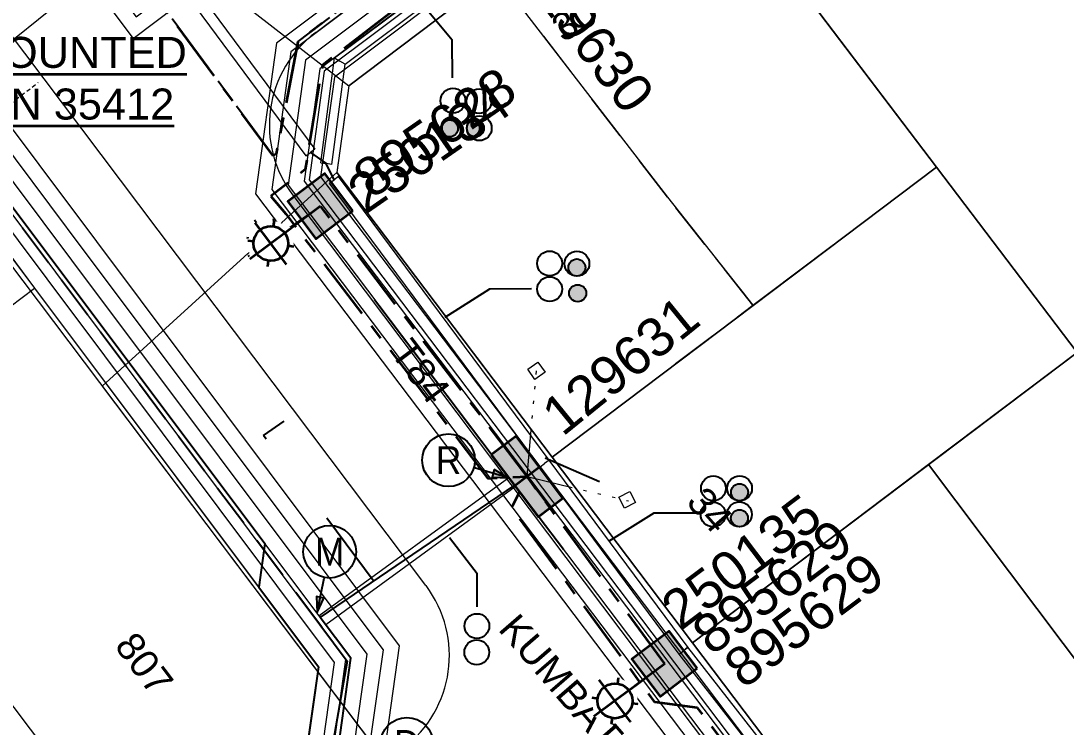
# Model space of a CAD drawing. Header units: metres. Extents: x 308278 to 310511, y 6271134 to 6272874.
# Drawn here: x 308951.2 to 309018.6, y 6272137.8 to 6272183.4 of the extents above; entities that cross this region are included whole.
import ezdxf
from ezdxf.enums import TextEntityAlignment as Align

# ---------------------------------------------------------------- set-up
doc = ezdxf.new("R2010")
doc.units = ezdxf.units.M
doc.set_wipeout_variables(frame=1)
for name, pattern in [('Cable Exist UG', [7, 4, -1, 1, -1]), ('Dash', [5, 3, -2]), ('DASHED', [19.05, 12.7, -6.35]), ('DOT', [6.35, 0, -6.35]), ('IE Trench LV', [6, 4, -2]), ('PHANTOMX2', [6.6, 3, -0.75, 0.2, -0.75, 0.2, -0.75, 0.2, -0.75])]:
    doc.linetypes.add(name, pattern=pattern)
doc.layers.get('0').update_dxf_attribs({"color": 6})
for name, color, linetype, lineweight in [('_User Miscellaneous1', 30, 'Continuous', 13), ('_User_HV_Exist', 1, 'Continuous', 35), ('_User_LV_Exist', 5, 'Continuous', 35), ('_User_SL_Exist', 4, 'Continuous', 35), ('Cadastre Developer_SP_EXT', 98, 'Continuous', 15), ('Cadastre Developer_SP_NEW', 92, 'Continuous', 15), ('Cadastre Land Parcels_SP_EXT', 118, 'Continuous', 15), ('Cadastre Roads_SP_EXT', 218, 'Continuous', 15), ('Mains_LV_EXT', 163, 'Continuous', 25), ('Mains_LV_SL_EXT', 135, 'Continuous', 25), ('Services_SP_EXT', 42, 'PHANTOMX2', 20)]:
    doc.layers.add(name, color=color, linetype=linetype, lineweight=lineweight)
doc.layers.add('_User Miscellaneous10', color=252, linetype='Continuous', lineweight=13, plot=False, transparency=0.85)
doc.layers.add('_User Miscellaneous2', color=31, linetype='Continuous', lineweight=13, transparency=0.9)
doc.layers.add('Cadastre Roads_SP_NEW', color=214, linetype='Continuous', lineweight=15, transparency=0.8)
for name, color, linetype in [('Duct_SP_EXT', 30, 'Continuous'), ('Equip_SP_SL_EXT', 7, 'Continuous'), ('Mains_LV_New_T84', 2, 'Cable x'), ('Notes_SP_NEW', 51, 'Continuous'), ('SupportsUG_SP_LV_EXT', 7, 'Continuous'), ('SupportsUG_SP_LV_SL_EXT', 7, 'Continuous'), ('Trench_SP_EXT', 7, 'Continuous'), ('Trench_SP_NEW', 2, 'Continuous')]:
    doc.layers.add(name, color=color, linetype=linetype)
doc.layers.add('UNKNOWN_FEATURES', color=1, linetype='DASHED', plot=False)
doc.styles.add('COLUMN_LABEL', font='arial.ttf', dxfattribs={"height": 2})
doc.styles.add('iecARIAL', font='arial.ttf', dxfattribs={"height": 2})
doc.styles.add('POLE_LABEL', font='arial.ttf', dxfattribs={"height": 2})
doc.styles.add('SL_LABEL', font='arial.ttf', dxfattribs={"height": 2})
doc.styles.get("Standard").update_dxf_attribs({"font": 'arial.ttf'})
doc.linetypes.add('Cable x', pattern='A,4.5,-0.01,["X",Standard,S=1.25,R=0,X=0,Y=-0.65],-1.2', length=5.71)
doc.linetypes.add('IE Trench HV', pattern='A,4,-0.4,["/",Standard,S=2,R=0,X=0.25,Y=-1],-1.6', length=6)

# ---------------------------------------------------------------- blocks, each defined once
blk = doc.blocks.new('*U349')
blk.add_hatch(color=256).paths.add_polyline_path([(1.563, -1.435), (1.435, 1.563), (-1.563, 1.435), (-1.435, -1.563)])
blk.add_lwpolyline([(1.435, 1.563), (-1.563, 1.435), (-1.435, -1.563), (1.563, -1.435)], close=True)
at = {"flags": 9}
for tag, p in [('NOTES', (-1.813, 2)), ('STREETNAME', (-1.813, 1.6)), ('LOCATION', (-1.813, 1.4)), ('SUBURB', (-1.813, 1.8)), ('OWNED_BY', (-1.813, 0.6)), ('LEGEND', (-1.813, 1.2)), ('USAGE', (-1.813, 1)), ('STATE', (-1.813, 0.8)), ('COLUMN_TYPE', (-1.813, 0.4))]:
    blk.add_attdef(tag, text='', height=0.2, rotation=180, dxfattribs=at).set_placement(p, align=Align.MIDDLE_LEFT)
at = {"flags": 1}
blk.add_attdef('Z', (-1.813, 2.351), '', height=0.2, rotation=180, dxfattribs=at)
at = {"flags": 9}
for tag, style, p in [('STRUCTURE_PLANT_NUMBER', 'POLE_LABEL', (-1.813, -0.031)), ('STREET_CODE', 'COLUMN_LABEL', (-1.813, 0.2))]:
    blk.add_attdef(tag, text='', height=0.2, rotation=180, dxfattribs=dict(at, style=style)).set_placement(p, align=Align.MIDDLE_LEFT)
at = {"style": 'COLUMN_LABEL', "width": 0.9, "flags": 8}
blk.add_attdef('ASSET_NUM', text='', height=2, rotation=270, dxfattribs=at).set_placement((2, -4), align=Align.MIDDLE_LEFT)
blk = doc.blocks.new('*U347')
blk.add_hatch(color=256).paths.add_polyline_path([(1.558, -1.44), (1.44, 1.558), (-1.558, 1.44), (-1.44, -1.558)])
blk.add_lwpolyline([(1.44, 1.558), (-1.558, 1.44), (-1.44, -1.558), (1.558, -1.44)], close=True)
at = {"flags": 9}
for tag, p in [('NOTES', (-1.813, 2)), ('STREETNAME', (-1.813, 1.6)), ('LOCATION', (-1.813, 1.4)), ('SUBURB', (-1.813, 1.8)), ('OWNED_BY', (-1.813, 0.6)), ('LEGEND', (-1.813, 1.2)), ('USAGE', (-1.813, 1)), ('STATE', (-1.813, 0.8)), ('COLUMN_TYPE', (-1.813, 0.4))]:
    blk.add_attdef(tag, text='', height=0.2, rotation=180, dxfattribs=at).set_placement(p, align=Align.MIDDLE_LEFT)
at = {"flags": 1}
blk.add_attdef('Z', (-1.813, 2.351), '', height=0.2, rotation=180, dxfattribs=at)
at = {"flags": 9}
for tag, style, p in [('STRUCTURE_PLANT_NUMBER', 'POLE_LABEL', (-1.813, -0.031)), ('STREET_CODE', 'COLUMN_LABEL', (-1.813, 0.2))]:
    blk.add_attdef(tag, text='', height=0.2, rotation=180, dxfattribs=dict(at, style=style)).set_placement(p, align=Align.MIDDLE_LEFT)
at = {"style": 'COLUMN_LABEL', "width": 0.9, "flags": 8}
blk.add_attdef('ASSET_NUM', text='', height=2, rotation=270, dxfattribs=at).set_placement((2, -4), align=Align.MIDDLE_LEFT)
blk = doc.blocks.new('*U348')
blk.add_hatch(color=256).paths.add_polyline_path([(-2.599, 0.703), (-2.367, -1.284), (2.599, -0.703), (2.367, 1.284)])
for p, q in [((-0.116, 0.993), (0.116, -0.993)), ((-2.483, -0.29), (2.483, 0.29))]:
    blk.add_line(p, q)
at = {"ltscale": 10}
blk.add_line((2.483, 0.29), (-2.483, -0.29), dxfattribs=at)
blk.add_lwpolyline([(-2.367, -1.284), (-1.125, -1.138), (1.358, -0.848), (2.599, -0.703), (2.367, 1.284), (-2.599, 0.703)], close=True)
at = {"width": 0.9, "flags": 8}
blk.add_attdef('ASSET_NUM', text='', height=2, rotation=90, dxfattribs=at).set_placement((-2, 4), align=Align.MIDDLE_LEFT)
for tag, p, flags in [('OWNED_BY', (0, -0.2), 9), ('STATE', (0, -0.4), 9), ('SUPPORT_TYPE', (0, -0.6), 9), ('USAGE', (0, -0.8), 9), ('LEGEND', (0, -1), 9), ('LOCATION', (0, -1.2), 9), ('NOTES', (0, -1.4), 9), ('STREETNAME', (0, -1.8), 9), ('SUBURB', (0, -2), 1), ('PARENT', (0, -1.6), 9)]:
    blk.add_attdef(tag, p, '', height=0.2, dxfattribs=dict(flags=flags))
blk = doc.blocks.new('PILLAR_EXT')
blk.add_hatch(color=256).paths.add_polyline_path([(-2.5, 1), (-2.5, -1), (2.5, -1), (2.5, 1)])
for p, q in [((0, 1), (0, -1)), ((-2.5, 0), (2.5, 0))]:
    blk.add_line(p, q)
at = {"ltscale": 10}
blk.add_line((2.5, 0), (-2.5, 0), dxfattribs=at)
blk.add_lwpolyline([(-2.5, -1), (-1.25, -1), (1.25, -1), (2.5, -1), (2.5, 1), (-2.5, 1)], close=True)
at = {"width": 0.9, "flags": 8}
blk.add_attdef('ASSET_NUM', text='', height=2, rotation=90, dxfattribs=at).set_placement((-2, 4), align=Align.MIDDLE_LEFT)
for tag, p, flags in [('OWNED_BY', (0, -0.2), 9), ('STATE', (0, -0.4), 9), ('SUPPORT_TYPE', (0, -0.6), 9), ('USAGE', (0, -0.8), 9), ('LEGEND', (0, -1), 9), ('LOCATION', (0, -1.2), 9), ('NOTES', (0, -1.4), 9), ('STREETNAME', (0, -1.8), 9), ('SUBURB', (0, -2), 1), ('PARENT', (0, -1.6), 9)]:
    blk.add_attdef(tag, p, '', height=0.2, dxfattribs=dict(flags=flags))
blk = doc.blocks.new('DUCT_EXT')
blk.add_circle((0, 0.8), 0.8)
at = {"flags": 1}
blk.add_attdef('Z', (0, 0), '', height=0.2, dxfattribs=at)
at = {"flags": 9}
for tag, p in [('DUCT_CODE', (0, 0)), ('XSECT_TYPE', (0, -0.2)), ('STATE', (0, -0.6)), ('FB_REFERENCE', (0, -0.4)), ('NOTES', (0, -0.8))]:
    blk.add_attdef(tag, text='', height=0.2, dxfattribs=at).set_placement(p, align=Align.MIDDLE_LEFT)
blk = doc.blocks.new('*U470')
at = {"transparency": 33554687, "flags": 9}
for tag, p in [('LRATECODE', (-7.4, 0)), ('LOUTREACHVOCAB', (-7.2, 0)), ('LOUTREACH', (-7, 0)), ('LANTNUMBER', (-6.6, 0)), ('LNEW', (-6.4, 0)), ('LMASTVOCAB', (-6.2, 0)), ('LMAST', (-6, 0)), ('LLAMPVOCAB', (-5.8, 0)), ('LLAMP', (-5.6, 0)), ('LEXIST', (-5.4, 0)), ('LCHARGE3PERCENT', (-5.2, 0)), ('LCHARGE3', (-5, 0)), ('LCHARGE2PERCENT', (-4.8, 0)), ('LCHARGE2', (-4.6, 0)), ('LCHARGE1PERCENT', (-4.4, 0)), ('LCHARGE1', (-4.2, 0)), ('LCATEGORY', (-4, 0)), ('LBRACKETVOCAB', (-3.8, 0)), ('LBRACKET', (-3.6, 0)), ('LKINGHEIGHT', (-3.4, 0)), ('CREPLACE', (-3.2, 0)), ('CREMOVE', (-3, 0)), ('CNUMBER', (-2.8, 0)), ('CNEW', (-2.6, 0)), ('CEXIST', (-2.4, 0)), ('USAGE', (-2.2, 0)), ('STATE', (-2, 0)), ('OWNED_BY', (-1.8, 0)), ('ORIENTATION', (-1.6, 0)), ('OPERATING_VOLTAGE', (-1.4, 0)), ('NO_PHASES', (-1.2, 0)), ('LANTERN_TYPE', (-1, 0)), ('LANTERN_PURPOSE', (-0.8, 0)), ('CONTROL_TYPE', (-0.6, 0)), ('CONSTRUCTED_VOLTAGE', (-0.4, 0))]:
    blk.add_attdef(tag, text='', height=0.001, rotation=270, dxfattribs=at).set_placement(p, align=Align.MIDDLE_LEFT)
at = {"transparency": 33554687, "style": 'SL_LABEL', "flags": 9}
blk.add_attdef('STREET_CODE', text='', height=0.001, rotation=270, dxfattribs=at).set_placement((0.001, 0), align=Align.MIDDLE_LEFT)
at = {"transparency": 33554687, "flags": 1}
blk.add_attdef('Z', (0, 0), '', height=0.001, rotation=270, dxfattribs=at)
at = {"transparency": 33554687, "width": 0.9}
blk.add_attdef('LNUMBER', text='', height=1, rotation=214.81298, dxfattribs=at).set_placement((-6.318, -3.175), align=Align.MIDDLE_LEFT)
at = {"transparency": 33554687, "flags": 9}
for tag, p in [('LREMOVE', (0, -7.6)), ('LREPLACE', (0, -7.8)), ('LTYPE', (0, -8)), ('LTYPEVOCAB', (0, -8.2)), ('LEGEND', (0, -8.4)), ('SUBURB', (0, -8.6)), ('STREETNAME', (0, -8.8)), ('LOCATION', (0, -9)), ('NOTES', (0, -9.2)), ('MAINTAINED_BY', (0, -9.863))]:
    blk.add_attdef(tag, text='', height=0.001, dxfattribs=at).set_placement(p, align=Align.MIDDLE_LEFT)
blk.add_attdef('OPERATED_BY', (0, -9.607), '', height=0.001, dxfattribs=at)
at = {"linetype": 'DOT', "transparency": 33554687}
blk.add_wipeout([(-4.67, -3.247), (-4.76, -2.018), (-4.247, -0.898), (-3.019, -0.807), (-1.899, -1.32), (-1.808, -2.549), (-2.321, -3.669), (-3.549, -3.76)], dxfattribs=at)
at = {"transparency": 33554687}
for p, q in [((0, 0), (-3.284, -2.284)), ((-3.284, -2.284), (-4.247, -0.898)), ((-3.019, -0.807), (-3.085, -1.176)), ((-4.76, -2.018), (-4.391, -2.085)), ((-3.284, -2.284), (-4.67, -3.247)), ((-2.321, -3.669), (-3.284, -2.284)), ((-1.808, -2.549), (-2.177, -2.483)), ((-3.549, -3.76), (-3.483, -3.391))]:
    blk.add_line(p, q, dxfattribs=at)
blk.add_circle((-3.284, -2.284), 1.125, dxfattribs=at)
blk = doc.blocks.new('*U467')
at = {"transparency": 33554687, "flags": 9}
for tag, p in [('LRATECODE', (-7.4, 0)), ('LOUTREACHVOCAB', (-7.2, 0)), ('LOUTREACH', (-7, 0)), ('LANTNUMBER', (-6.6, 0)), ('LNEW', (-6.4, 0)), ('LMASTVOCAB', (-6.2, 0)), ('LMAST', (-6, 0)), ('LLAMPVOCAB', (-5.8, 0)), ('LLAMP', (-5.6, 0)), ('LEXIST', (-5.4, 0)), ('LCHARGE3PERCENT', (-5.2, 0)), ('LCHARGE3', (-5, 0)), ('LCHARGE2PERCENT', (-4.8, 0)), ('LCHARGE2', (-4.6, 0)), ('LCHARGE1PERCENT', (-4.4, 0)), ('LCHARGE1', (-4.2, 0)), ('LCATEGORY', (-4, 0)), ('LBRACKETVOCAB', (-3.8, 0)), ('LBRACKET', (-3.6, 0)), ('LKINGHEIGHT', (-3.4, 0)), ('CREPLACE', (-3.2, 0)), ('CREMOVE', (-3, 0)), ('CNUMBER', (-2.8, 0)), ('CNEW', (-2.6, 0)), ('CEXIST', (-2.4, 0)), ('USAGE', (-2.2, 0)), ('STATE', (-2, 0)), ('OWNED_BY', (-1.8, 0)), ('ORIENTATION', (-1.6, 0)), ('OPERATING_VOLTAGE', (-1.4, 0)), ('NO_PHASES', (-1.2, 0)), ('LANTERN_TYPE', (-1, 0)), ('LANTERN_PURPOSE', (-0.8, 0)), ('CONTROL_TYPE', (-0.6, 0)), ('CONSTRUCTED_VOLTAGE', (-0.4, 0))]:
    blk.add_attdef(tag, text='', height=0.001, rotation=270, dxfattribs=at).set_placement(p, align=Align.MIDDLE_LEFT)
at = {"transparency": 33554687, "style": 'SL_LABEL', "flags": 9}
blk.add_attdef('STREET_CODE', text='', height=0.001, rotation=270, dxfattribs=at).set_placement((0.001, 0), align=Align.MIDDLE_LEFT)
at = {"transparency": 33554687, "flags": 1}
blk.add_attdef('Z', (0, 0), '', height=0.001, rotation=270, dxfattribs=at)
at = {"transparency": 33554687, "width": 0.9}
blk.add_attdef('LNUMBER', text='', height=1, rotation=217.07118, dxfattribs=at).set_placement((-6.188, -3.422), align=Align.MIDDLE_LEFT)
at = {"transparency": 33554687, "flags": 9}
for tag, p in [('LREMOVE', (0, -7.6)), ('LREPLACE', (0, -7.8)), ('LTYPE', (0, -8)), ('LTYPEVOCAB', (0, -8.2)), ('LEGEND', (0, -8.4)), ('SUBURB', (0, -8.6)), ('STREETNAME', (0, -8.8)), ('LOCATION', (0, -9)), ('NOTES', (0, -9.2)), ('MAINTAINED_BY', (0, -9.863))]:
    blk.add_attdef(tag, text='', height=0.001, dxfattribs=at).set_placement(p, align=Align.MIDDLE_LEFT)
blk.add_attdef('OPERATED_BY', (0, -9.607), '', height=0.001, dxfattribs=at)
at = {"linetype": 'DOT', "transparency": 33554687}
blk.add_wipeout([(-4.538, -3.428), (-4.677, -2.204), (-4.209, -1.065), (-2.985, -0.926), (-1.845, -1.394), (-1.706, -2.618), (-2.174, -3.758), (-3.398, -3.897)], dxfattribs=at)
at = {"transparency": 33554687}
for p, q in [((0, 0), (-3.192, -2.411)), ((-3.192, -2.411), (-4.209, -1.065)), ((-2.985, -0.926), (-3.036, -1.297)), ((-4.677, -2.204), (-4.306, -2.256)), ((-3.192, -2.411), (-4.538, -3.428)), ((-2.174, -3.758), (-3.192, -2.411)), ((-1.706, -2.618), (-2.077, -2.566)), ((-3.398, -3.897), (-3.347, -3.525))]:
    blk.add_line(p, q, dxfattribs=at)
blk.add_circle((-3.192, -2.411), 1.125, dxfattribs=at)
blk = doc.blocks.new('CCP_EXT')
at = {"flags": 9}
for tag, p in [('USAGE', (0, -1.2)), ('LEGEND', (0, -1.4)), ('STATE', (0, -1.8)), ('LIFE_SUPPORT', (0, -1.6)), ('NOTES', (0, -2))]:
    blk.add_attdef(tag, text='', height=0.2, dxfattribs=at).set_placement(p, align=Align.MIDDLE_LEFT)
at = {"transparency": 33554687}
blk.add_wipeout([(0, 0.566), (0.566, 0), (0, -0.566), (-0.566, 0)], dxfattribs=at)
blk.add_lwpolyline([(-0.566, 0), (0, 0.566), (0.566, 0), (0, -0.566), (-0.566, 0)])
at = {"flags": 1}
blk.add_attdef('Z', (0, 0), '', height=0.2, dxfattribs=at)
at = {"flags": 9}
for tag, p in [('CCP_TYPE', (0, 0)), ('OPERATING_VOLTAGE', (0, -0.6)), ('CONSTRUCTED_VOLTAGE', (0, -0.2)), ('NO_PHASES', (0, -0.4)), ('ORIENTATION', (0, -0.8)), ('OWNED_BY', (0, -1))]:
    blk.add_attdef(tag, text='', height=0.2, dxfattribs=at).set_placement(p, align=Align.MIDDLE_LEFT)
blk = doc.blocks.new('CABLE_LARGE_EXT')
h = blk.add_hatch(color=256)
edge = h.paths.add_edge_path()
edge.add_arc((0, 0.55), 0.55, 0, 360)
blk.add_circle((0, 0.55), 0.55)
at = {"flags": 1}
blk.add_attdef('Z', (0, 0), '', height=0.2, dxfattribs=at)
at = {"flags": 9}
for tag, p in [('COND_CODE', (0, 0)), ('XSECT_SIZE', (0, -0.6)), ('STATE', (0, -0.4)), ('FB_REFERENCE', (0, -0.2)), ('NOTES', (0, -0.8))]:
    blk.add_attdef(tag, text='', height=0.2, dxfattribs=at).set_placement(p, align=Align.MIDDLE_LEFT)
blk = doc.blocks.new('*U344')
h = blk.add_hatch(color=256)
h.dxf.hatch_style = 1
h.paths.add_polyline_path([(-2.838, -1.005), (-2.965, -0.521), (-3.869, -1.017)])
blk.add_line((-3.869, -1.017), (-1.692, -0.445))
at = {"flags": 128}
blk.add_lwpolyline([(-2.838, -1.005), (-2.965, -0.521), (-3.869, -1.017), (-2.838, -1.005)], dxfattribs=at)
blk.add_circle((0, 0), 1.7)
at = {"width": 0.9}
blk.add_attdef('CODE', text='', height=1.8, dxfattribs=at).set_placement((0, 0), align=Align.MIDDLE_CENTER)
at = {"flags": 1}
blk.add_attdef('Z', (0, 0), '', height=0.2, dxfattribs=at)
blk = doc.blocks.new('*U379')
h = blk.add_hatch(color=256)
h.dxf.hatch_style = 1
h.paths.add_polyline_path([(-0.367, -2.988), (-0.857, -2.886), (-0.816, -3.916)])
blk.add_line((-0.816, -3.916), (-0.357, -1.713))
at = {"flags": 128}
blk.add_lwpolyline([(-0.367, -2.988), (-0.857, -2.886), (-0.816, -3.916), (-0.367, -2.988)], dxfattribs=at)
blk.add_circle((0, 0), 1.7)
at = {"width": 0.9}
blk.add_attdef('CODE', text='', height=1.8, dxfattribs=at).set_placement((0, 0), align=Align.MIDDLE_CENTER)
at = {"flags": 1}
blk.add_attdef('Z', (0, 0), '', height=0.2, dxfattribs=at)
blk = doc.blocks.new('*U394')
h = blk.add_hatch(color=256)
h.dxf.hatch_style = 1
h.paths.add_polyline_path([(2.948, -0.61), (2.806, -1.09), (3.836, -1.133)])
blk.add_line((3.836, -1.133), (1.678, -0.496))
at = {"flags": 128}
blk.add_lwpolyline([(2.948, -0.61), (2.806, -1.09), (3.836, -1.133), (2.948, -0.61)], dxfattribs=at)
blk.add_circle((0, 0), 1.7)
at = {"width": 0.9}
blk.add_attdef('CODE', text='', height=1.8, dxfattribs=at).set_placement((0, 0), align=Align.MIDDLE_CENTER)
at = {"flags": 1}
blk.add_attdef('Z', (0, 0), '', height=0.2, dxfattribs=at)
blk = doc.blocks.new('*U475')
at = {"transparency": 33554687, "flags": 9}
for tag, p in [('LRATECODE', (-7.4, 0)), ('LOUTREACHVOCAB', (-7.2, 0)), ('LOUTREACH', (-7, 0)), ('LANTNUMBER', (-6.6, 0)), ('LNEW', (-6.4, 0)), ('LMASTVOCAB', (-6.2, 0)), ('LMAST', (-6, 0)), ('LLAMPVOCAB', (-5.8, 0)), ('LLAMP', (-5.6, 0)), ('LEXIST', (-5.4, 0)), ('LCHARGE3PERCENT', (-5.2, 0)), ('LCHARGE3', (-5, 0)), ('LCHARGE2PERCENT', (-4.8, 0)), ('LCHARGE2', (-4.6, 0)), ('LCHARGE1PERCENT', (-4.4, 0)), ('LCHARGE1', (-4.2, 0)), ('LCATEGORY', (-4, 0)), ('LBRACKETVOCAB', (-3.8, 0)), ('LBRACKET', (-3.6, 0)), ('LKINGHEIGHT', (-3.4, 0)), ('CREPLACE', (-3.2, 0)), ('CREMOVE', (-3, 0)), ('CNUMBER', (-2.8, 0)), ('CNEW', (-2.6, 0)), ('CEXIST', (-2.4, 0)), ('USAGE', (-2.2, 0)), ('STATE', (-2, 0)), ('OWNED_BY', (-1.8, 0)), ('ORIENTATION', (-1.6, 0)), ('OPERATING_VOLTAGE', (-1.4, 0)), ('NO_PHASES', (-1.2, 0)), ('LANTERN_TYPE', (-1, 0)), ('LANTERN_PURPOSE', (-0.8, 0)), ('CONTROL_TYPE', (-0.6, 0)), ('CONSTRUCTED_VOLTAGE', (-0.4, 0))]:
    blk.add_attdef(tag, text='', height=0.001, rotation=270, dxfattribs=at).set_placement(p, align=Align.MIDDLE_LEFT)
at = {"transparency": 33554687, "style": 'SL_LABEL', "flags": 9}
blk.add_attdef('STREET_CODE', text='', height=0.001, rotation=270, dxfattribs=at).set_placement((0.001, 0), align=Align.MIDDLE_LEFT)
at = {"transparency": 33554687, "flags": 1}
blk.add_attdef('Z', (0, 0), '', height=0.001, rotation=270, dxfattribs=at)
at = {"transparency": 33554687, "width": 0.9}
blk.add_attdef('LNUMBER', text='', height=1, rotation=217.07386, dxfattribs=at).set_placement((-6.188, -3.422), align=Align.MIDDLE_LEFT)
at = {"transparency": 33554687, "flags": 9}
for tag, p in [('LREMOVE', (0, -7.6)), ('LREPLACE', (0, -7.8)), ('LTYPE', (0, -8)), ('LTYPEVOCAB', (0, -8.2)), ('LEGEND', (0, -8.4)), ('SUBURB', (0, -8.6)), ('STREETNAME', (0, -8.8)), ('LOCATION', (0, -9)), ('NOTES', (0, -9.2)), ('MAINTAINED_BY', (0, -9.863))]:
    blk.add_attdef(tag, text='', height=0.001, dxfattribs=at).set_placement(p, align=Align.MIDDLE_LEFT)
blk.add_attdef('OPERATED_BY', (0, -9.607), '', height=0.001, dxfattribs=at)
at = {"linetype": 'DOT', "transparency": 33554687}
blk.add_wipeout([(-4.538, -3.429), (-4.677, -2.205), (-4.209, -1.065), (-2.985, -0.926), (-1.845, -1.394), (-1.706, -2.618), (-2.174, -3.758), (-3.398, -3.897)], dxfattribs=at)
at = {"transparency": 33554687}
for p, q in [((0, 0), (-3.191, -2.411)), ((-3.191, -2.411), (-4.209, -1.065)), ((-2.985, -0.926), (-3.036, -1.297)), ((-4.677, -2.205), (-4.306, -2.256)), ((-3.191, -2.411), (-4.538, -3.429)), ((-2.174, -3.758), (-3.191, -2.411)), ((-1.706, -2.618), (-2.077, -2.567)), ((-3.398, -3.897), (-3.347, -3.526))]:
    blk.add_line(p, q, dxfattribs=at)
blk.add_circle((-3.191, -2.411), 1.125, dxfattribs=at)
blk = doc.blocks.new('*U476')
at = {"transparency": 33554687, "flags": 9}
for tag, p in [('LRATECODE', (-7.4, 0)), ('LOUTREACHVOCAB', (-7.2, 0)), ('LOUTREACH', (-7, 0)), ('LANTNUMBER', (-6.6, 0)), ('LNEW', (-6.4, 0)), ('LMASTVOCAB', (-6.2, 0)), ('LMAST', (-6, 0)), ('LLAMPVOCAB', (-5.8, 0)), ('LLAMP', (-5.6, 0)), ('LEXIST', (-5.4, 0)), ('LCHARGE3PERCENT', (-5.2, 0)), ('LCHARGE3', (-5, 0)), ('LCHARGE2PERCENT', (-4.8, 0)), ('LCHARGE2', (-4.6, 0)), ('LCHARGE1PERCENT', (-4.4, 0)), ('LCHARGE1', (-4.2, 0)), ('LCATEGORY', (-4, 0)), ('LBRACKETVOCAB', (-3.8, 0)), ('LBRACKET', (-3.6, 0)), ('LKINGHEIGHT', (-3.4, 0)), ('CREPLACE', (-3.2, 0)), ('CREMOVE', (-3, 0)), ('CNUMBER', (-2.8, 0)), ('CNEW', (-2.6, 0)), ('CEXIST', (-2.4, 0)), ('USAGE', (-2.2, 0)), ('STATE', (-2, 0)), ('OWNED_BY', (-1.8, 0)), ('ORIENTATION', (-1.6, 0)), ('OPERATING_VOLTAGE', (-1.4, 0)), ('NO_PHASES', (-1.2, 0)), ('LANTERN_TYPE', (-1, 0)), ('LANTERN_PURPOSE', (-0.8, 0)), ('CONTROL_TYPE', (-0.6, 0)), ('CONSTRUCTED_VOLTAGE', (-0.4, 0))]:
    blk.add_attdef(tag, text='', height=0.001, rotation=270, dxfattribs=at).set_placement(p, align=Align.MIDDLE_LEFT)
at = {"transparency": 33554687, "style": 'SL_LABEL', "flags": 9}
blk.add_attdef('STREET_CODE', text='', height=0.001, rotation=270, dxfattribs=at).set_placement((0.001, 0), align=Align.MIDDLE_LEFT)
at = {"transparency": 33554687, "flags": 1}
blk.add_attdef('Z', (0, 0), '', height=0.001, rotation=270, dxfattribs=at)
at = {"transparency": 33554687, "width": 0.9}
blk.add_attdef('LNUMBER', text='', height=1, rotation=216.64949, dxfattribs=at).set_placement((-6.213, -3.376), align=Align.MIDDLE_LEFT)
at = {"transparency": 33554687, "flags": 9}
for tag, p in [('LREMOVE', (0, -7.6)), ('LREPLACE', (0, -7.8)), ('LTYPE', (0, -8)), ('LTYPEVOCAB', (0, -8.2)), ('LEGEND', (0, -8.4)), ('SUBURB', (0, -8.6)), ('STREETNAME', (0, -8.8)), ('LOCATION', (0, -9)), ('NOTES', (0, -9.2)), ('MAINTAINED_BY', (0, -9.863))]:
    blk.add_attdef(tag, text='', height=0.001, dxfattribs=at).set_placement(p, align=Align.MIDDLE_LEFT)
blk.add_attdef('OPERATED_BY', (0, -9.607), '', height=0.001, dxfattribs=at)
at = {"linetype": 'DOT', "transparency": 33554687}
blk.add_wipeout([(-4.563, -3.395), (-4.693, -2.17), (-4.217, -1.034), (-2.991, -0.904), (-1.855, -1.38), (-1.725, -2.606), (-2.202, -3.742), (-3.427, -3.872)], dxfattribs=at)
at = {"transparency": 33554687}
for p, q in [((0, 0), (-3.209, -2.388)), ((-3.209, -2.388), (-4.217, -1.034)), ((-2.991, -0.904), (-3.046, -1.275)), ((-4.693, -2.17), (-4.322, -2.224)), ((-3.209, -2.388), (-4.563, -3.395)), ((-2.202, -3.742), (-3.209, -2.388)), ((-1.725, -2.606), (-2.096, -2.551)), ((-3.427, -3.872), (-3.373, -3.501))]:
    blk.add_line(p, q, dxfattribs=at)
blk.add_circle((-3.209, -2.388), 1.125, dxfattribs=at)

msp = doc.modelspace()

# ---------------------------------------------------------------- linework, layer by layer
at = {"layer": '_User Miscellaneous1'}
for p, q in [((308971.428, 6272181.005), (308980.712, 6272187.963)), ((308972.102, 6272180.611), (308981.144, 6272187.387)), ((308971.428, 6272181.005), (308971.765, 6272180.808)), ((308972.102, 6272180.611), (308971.765, 6272180.808)), ((308984.683, 6272154.618), (308984.972, 6272154.832)), ((308984.683, 6272154.617), (308984.972, 6272154.832)), ((308985.262, 6272155.046), (308984.972, 6272154.832)), ((308985.262, 6272155.046), (308984.972, 6272154.832)), ((308982.659, 6272153.906), (308970.434, 6272144.991)), ((308982.659, 6272153.906), (308982.871, 6272153.615)), ((308983.083, 6272153.324), (308970.858, 6272144.41)), ((308983.083, 6272153.324), (308982.871, 6272153.615)), ((308970.434, 6272144.991), (308970.646, 6272144.7)), ((308970.858, 6272144.41), (308970.646, 6272144.7))]:
    msp.add_line(p, q, dxfattribs=at)
at = {"layer": '_User Miscellaneous2', "linetype": 'Dash', "ltscale": 0.09, "transparency": 33554559}
msp.add_line((308945.832, 6272174.508), (308952.309, 6272179.412), dxfattribs=at)
at = {"layer": 'Cadastre Developer_SP_NEW'}
for p, q in [((308943.338, 6272177.84), (308952.085, 6272166.155)), ((308938.199, 6272155.64), (308952.085, 6272166.155)), ((308952.085, 6272166.155), (308970.383, 6272141.714)), ((308938.199, 6272155.64), (308959.045, 6272128.112)), ((308969.591, 6272136.098), (308970.383, 6272141.714))]:
    msp.add_line(p, q, dxfattribs=at)
at = {"layer": 'Cadastre Developer_SP_NEW', "linetype": 'Continuous'}
for points in [[(309031.719, 6272171.368), (309006.319, 6272204.882), (308993.912, 6272195.508), (309010.245, 6272173.962), (309019.317, 6272161.997), (309031.719, 6272171.368)], [(309041.816, 6272135.398), (309020.868, 6272163.169), (309019.317, 6272161.997), (309009.731, 6272154.755), (309030.628, 6272126.968), (309041.816, 6272135.398)]]:
    msp.add_lwpolyline(points, close=True, dxfattribs=at)
at = {"layer": 'Cadastre Land Parcels_SP_EXT', "linetype": 'Continuous'}
for points in [[(309031.719, 6272171.368), (309006.319, 6272204.882), (308993.912, 6272195.508), (309010.245, 6272173.962), (309019.317, 6272161.997), (309031.719, 6272171.368)], [(309010.245, 6272173.962), (308993.912, 6272195.508), (308972.346, 6272179.213), (308971.569, 6272173.606), (308985.454, 6272155.23), (309010.245, 6272173.962)], [(308983.983, 6272123.301), (308943.405, 6272177.112), (308941.022, 6272180.29), (308898.042, 6272147.657), (308766.292, 6272047.622), (308712.482, 6272006.767), (308755.633, 6271949.921), (308899.805, 6272059.389), (308983.983, 6272123.301)], [(309019.317, 6272161.997), (309010.245, 6272173.962), (308985.454, 6272155.23), (308994.507, 6272143.253), (309019.317, 6272161.997)], [(309041.816, 6272135.398), (309020.868, 6272163.169), (309019.317, 6272161.997), (309009.731, 6272154.755), (309030.628, 6272126.968), (309041.816, 6272135.398)], [(309030.628, 6272126.968), (309009.731, 6272154.755), (308994.507, 6272143.253), (309012.564, 6272119.346), (309012.737, 6272119.118), (309018.641, 6272117.937), (309030.628, 6272126.968)]]:
    msp.add_lwpolyline(points, close=True, dxfattribs=at)
at = {"layer": 'Cadastre Roads_SP_EXT', "linetype": 'Continuous'}
msp.add_lwpolyline([(308959.421, 6272189.261), (308957.026, 6272192.441), (308911.612, 6272252.776), (308895.516, 6272274.143), (308873.594, 6272303.245), (308855.146, 6272294.293), (308896.201, 6272239.814), (308898.093, 6272237.305), (308941.022, 6272180.29), (308943.405, 6272177.112), (308943.78, 6272176.615), (308959.421, 6272189.261)], close=True, dxfattribs=at)
at = {"layer": 'Cadastre Roads_SP_NEW'}
msp.add_line((308970.209, 6272182.656), (308991.796, 6272198.91), dxfattribs=at)
msp.add_arc((308971.332, 6272142.433), 7.5, 307.13422, 36.98289, dxfattribs=at)
at = {"layer": 'Duct_SP_EXT'}
for points in [[(308979.032, 6272179.724), (308979.01, 6272182.16), (308976.959, 6272184.604)], [(308984.135, 6272166.106), (308981.424, 6272166.083), (308978.534, 6272164.246)], [(308994.703, 6272151.613), (308992.01, 6272151.613), (308989.091, 6272149.786)], [(308980.615, 6272145.586), (308980.615, 6272147.711), (308978.837, 6272150.038)]]:
    msp.add_lwpolyline(points, dxfattribs=at)
at = {"layer": 'Mains_LV_New_T84', "color": 6, "ltscale": 0.7, "flags": 128}
msp.add_lwpolyline([(308964.386, 6272129.647), (308971.456, 6272135.001), (308972.478, 6272142.252), (308970.5, 6272144.893), (308983.061, 6272153.421)], dxfattribs=at)
at = {"layer": 'Trench_SP_EXT', "linetype": 'Cable Exist UG'}
msp.add_lwpolyline([(308988.509, 6272153.647), (308985.01, 6272155.167)], dxfattribs=at)
at = {"layer": 'Trench_SP_NEW', "linetype": 'IE Trench LV', "ltscale": 0.7, "flags": 128}
msp.add_lwpolyline([(308970.604, 6272144.253), (308934.018, 6272193.087)], dxfattribs=at)
at = {"layer": 'Trench_SP_NEW', "color": 2, "linetype": 'IE Trench HV', "ltscale": 0.7, "flags": 128}
msp.add_lwpolyline([(308970.468, 6272144.437), (308972.238, 6272142.073), (308971.009, 6272135.038), (308949.722, 6272118.919, -0.28231), (308935.907, 6272118.107), (308914.689, 6272129.485, -0.050978), (308893.355, 6272144.098)], format="xyb", dxfattribs=at)
at = {"layer": 'UNKNOWN_FEATURES'}
for points in [[(308967.021, 6272156.403), (308966.844, 6272156.636), (308968.177, 6272157.559)], [(308973.978, 6272147.195), (308970.937, 6272151.3)]]:
    msp.add_lwpolyline(points, dxfattribs=at)

# ---------------------------------------------------------------- block references
at = {"layer": 'Duct_SP_EXT', "rotation": 270.4568547504928}
for p in [(308978.258, 6272178.24), (308979.944, 6272178.208), (308979.956, 6272176.462)]:
    msp.add_blockref('DUCT_EXT', p, dxfattribs=at)
at = {"layer": 'Duct_SP_EXT'}
for name, p in [('DUCT_EXT', (308985.294, 6272166.942)), ('DUCT_EXT', (308987.055, 6272166.928)), ('CABLE_LARGE_EXT', (308987.055, 6272166.928)), ('DUCT_EXT', (308985.296, 6272165.285)), ('CABLE_LARGE_EXT', (308987.104, 6272165.271)), ('DUCT_EXT', (308995.86, 6272152.425)), ('DUCT_EXT', (308997.544, 6272152.422)), ('DUCT_EXT', (308995.836, 6272150.74)), ('DUCT_EXT', (308997.534, 6272150.745)), ('DUCT_EXT', (308980.603, 6272143.535)), ('DUCT_EXT', (308980.597, 6272141.843))]:
    msp.add_blockref(name, p, dxfattribs=at)
at = {"layer": 'Notes_SP_NEW', "linetype": 'IE Trench LV'}
for name, p, values in [('*U394', (308978.78, 6272155.041), {'CODE': 'R'}), ('*U379', (308971.112, 6272149.134), {'CODE': 'M'})]:
    msp.add_blockref(name, p, dxfattribs=at).add_auto_attribs(values)
at = {"layer": 'Notes_SP_NEW'}
msp.add_blockref('*U344', (308976.094, 6272136.727), dxfattribs=at).add_auto_attribs({'CODE': 'D'})
at = {"layer": 'SupportsUG_SP_LV_EXT'}
ref = msp.add_blockref('PILLAR_EXT', (308980.779, 6272188.32), dxfattribs=dict(at, rotation=217.531366061888))
ref.add_attrib('ASSET_NUM', '129630', dxfattribs={"layer": '0', "height": 2.5, "rotation": 307.17948, "style": 'iecARIAL'}).set_placement((308984.163, 6272187.263), align=Align.MIDDLE_LEFT)
ref = msp.add_blockref('*U348', (308983.841, 6272153.989), dxfattribs=dict(at, rotation=300.398933985465))
ref.add_attrib('ASSET_NUM', '129631', dxfattribs={"layer": '0', "height": 2.5, "rotation": 39.10434, "style": 'iecARIAL'}).set_placement((308985.341, 6272157.489), align=Align.MIDDLE_LEFT)
at = {"layer": 'SupportsUG_SP_LV_SL_EXT'}
ref = msp.add_blockref('*U347', (308970.511, 6272171.437), dxfattribs=dict(at, rotation=304.8129784720974))
ref.add_attrib('ASSET_NUM', '895628', dxfattribs={"layer": '0', "height": 2.5, "rotation": 34.81298, "style": 'COLUMN_LABEL'}).set_placement((308973.098, 6272172.877), align=Align.MIDDLE_LEFT)
ref = msp.add_blockref('*U349', (308992.708, 6272141.9), dxfattribs=dict(at, rotation=304.6224200631627))
ref.add_attrib('ASSET_NUM', '895629', dxfattribs={"layer": '0', "height": 2.5, "rotation": 37.04305, "style": 'COLUMN_LABEL'}).set_placement((308997.049, 6272141.222), align=Align.MIDDLE_LEFT)

# ---------------------------------------------------------------- texts
at = {"layer": '_User_HV_Exist', "ltscale": 0.75, "insert": (308932.286, 6272182.365), "char_height": 2, "attachment_point": 1}
msp.add_mtext_dynamic_manual_height_columns('\\pi1.6815;{\\LNEW PAD MOUNTED \\P\\pi2.408;SUBSTATION 35412}', width=30.94152, gutter_width=12.5, heights=[0], dxfattribs=at)
at = {"layer": 'Cadastre Developer_SP_NEW'}
msp.add_text('807', height=1.8, rotation=306.90547, dxfattribs=at).set_placement((308958.443, 6272141.363), align=Align.CENTER)
at = {"layer": 'Cadastre Land Parcels_SP_EXT'}
for s, rotation, p in [('30', 31.21146, (308986.16, 6272181.969)), ('34', 310.92776, (308994.036, 6272152.305))]:
    msp.add_text(s, height=1.8, rotation=rotation, dxfattribs=at).set_placement(p)
at = {"layer": 'Mains_LV_EXT'}
msp.add_text('T84', height=1.8, rotation=306.92515, dxfattribs=at).set_placement((308974.963, 6272161.982))

# ---------------------------------------------------------------- next in the draw order: block references
at = {"layer": 'Equip_SP_SL_EXT'}
ref = msp.add_blockref('*U470', (308970.511, 6272171.437), dxfattribs=at)
ref.add_attrib('ASSET_NUM', '250134', dxfattribs={"layer": '0', "height": 2.5, "rotation": 34.81298, "style": 'iecARIAL'}).set_placement((308972.011, 6272172.937), align=Align.TOP_LEFT)
ref = msp.add_blockref('*U467', (308992.708, 6272141.9), dxfattribs=at)
ref.add_attrib('ASSET_NUM', '250135', dxfattribs={"layer": '0', "height": 2.5, "rotation": 37.04305, "style": 'iecARIAL'}).set_placement((308994.208, 6272143.4), align=Align.BOTTOM_LEFT)
at = {"layer": 'Services_SP_EXT', "rotation": 79.53136629932905}
msp.add_blockref('CCP_EXT', (308984.441, 6272160.816), dxfattribs=at)

# ---------------------------------------------------------------- next in the draw order: linework, layer by layer
at = {"layer": '_User Miscellaneous1'}
for p, q in [((308960.255, 6272188.496), (308970.158, 6272175.107)), ((308959.676, 6272188.068), (308969.579, 6272174.679)), ((308970.531, 6272174.233), (308971.428, 6272181.005)), ((308971.245, 6272174.138), (308972.102, 6272180.611)), ((308969.579, 6272174.679), (308969.869, 6272174.893)), ((308970.158, 6272175.107), (308969.869, 6272174.893)), ((308970.531, 6272174.233), (308970.888, 6272174.186)), ((308971.245, 6272174.138), (308970.888, 6272174.186)), ((308971.108, 6272172.924), (308971.397, 6272173.138)), ((308984.683, 6272154.617), (308971.108, 6272172.924)), ((308971.686, 6272173.353), (308971.397, 6272173.138)), ((308985.262, 6272155.046), (308971.686, 6272173.353)), ((308993.642, 6272142.529), (308993.932, 6272142.743)), ((308993.648, 6272142.522), (308993.932, 6272142.743)), ((309001.687, 6272132.216), (308993.648, 6272142.522)), ((308994.215, 6272142.964), (308993.932, 6272142.743)), ((308994.221, 6272142.957), (308993.932, 6272142.743)), ((309002.256, 6272132.657), (308994.215, 6272142.964))]:
    msp.add_line(p, q, dxfattribs=at)
at = {"layer": '_User Miscellaneous10', "flags": 128}
msp.add_lwpolyline([(308934.347, 6272115.199, 0.283383), (308951.629, 6272116.238), (308974.254, 6272133.356), (308975.622, 6272143.059), (308956.09, 6272169.148), (308944.978, 6272183.992)], format="xyb", dxfattribs=at)
for points in [[(308951.04, 6272117.046), (308973.321, 6272133.904), (308974.574, 6272142.79), (308955.29, 6272168.549), (308944.178, 6272183.392)], [(308949.863, 6272118.664), (308971.456, 6272135.001), (308972.478, 6272142.252), (308953.689, 6272167.35), (308942.578, 6272182.192)], [(308950.452, 6272117.855), (308972.389, 6272134.452), (308973.526, 6272142.521), (308954.489, 6272167.95), (308943.378, 6272182.792)], [(308949.276, 6272119.473), (308970.524, 6272135.549), (308971.431, 6272141.983), (308952.888, 6272166.751), (308941.778, 6272181.592)], [(308948.689, 6272120.283), (308969.591, 6272136.098), (308970.383, 6272141.714), (308952.088, 6272166.152), (308940.978, 6272180.992)]]:
    msp.add_lwpolyline(points, dxfattribs=at)
at = {"layer": '_User Miscellaneous10', "color": 4, "flags": 128}
msp.add_lwpolyline([(308949.687, 6272118.906), (308971.177, 6272135.165), (308972.164, 6272142.172), (308953.449, 6272167.171), (308942.338, 6272182.012)], dxfattribs=at)
at = {"layer": '_User_LV_Exist', "color": 6, "linetype": 'Cable Exist UG', "flags": 128}
msp.add_lwpolyline([(308980.779, 6272188.32), (308977.927, 6272186.132), (308977.927, 6272186.132), (308970.642, 6272180.541), (308969.531, 6272173.797), (308967.308, 6272172.087), (308968.28, 6272170.935), (308968.28, 6272170.935), (308981.316, 6272153.867), (308983.841, 6272153.989)], dxfattribs=at)
at = {"layer": '_User_SL_Exist', "linetype": 'Cable Exist UG', "flags": 128}
for points in [[(308980.779, 6272188.32), (308977.849, 6272188.712), (308977.849, 6272188.712), (308976.677, 6272187.838), (308969.06, 6272182.068), (308967.66, 6272174.817), (308967.474, 6272174.68), (308956.742, 6272189.248)], [(308983.841, 6272153.989), (308970.537, 6272171.413)]]:
    msp.add_lwpolyline(points, dxfattribs=at)
at = {"layer": 'Cadastre Developer_SP_EXT', "linetype": 'Dash'}
for points in [[(308993.92, 6272195.482), (308981.857, 6272186.367), (308992.903, 6272172.009), (308998.399, 6272165.046), (309010.246, 6272173.962), (308993.92, 6272195.482)], [(308992.903, 6272172.009), (308981.857, 6272186.367), (308972.345, 6272179.213), (308971.57, 6272173.606), (308985.454, 6272155.23), (308998.399, 6272165.046), (308992.903, 6272172.009)]]:
    msp.add_lwpolyline(points, close=True, dxfattribs=at)
at = {"layer": 'Cadastre Developer_SP_NEW', "linetype": 'Continuous'}
for points in [[(309010.245, 6272173.962), (308993.912, 6272195.508), (308972.346, 6272179.213), (308971.569, 6272173.606), (308985.454, 6272155.23), (309010.245, 6272173.962)], [(308993.92, 6272195.482), (308981.857, 6272186.367), (308992.903, 6272172.009), (308998.399, 6272165.046), (309010.246, 6272173.962), (308993.92, 6272195.482)], [(309030.628, 6272126.968), (309009.731, 6272154.755), (308994.507, 6272143.253), (309012.564, 6272119.346), (309012.737, 6272119.118), (309018.641, 6272117.937), (309030.628, 6272126.968)]]:
    msp.add_lwpolyline(points, close=True, dxfattribs=at)
at = {"layer": 'Cadastre Developer_SP_NEW', "linetype": 'Dash'}
msp.add_lwpolyline([(308992.903, 6272172.009), (308981.857, 6272186.367), (308972.345, 6272179.213), (308971.57, 6272173.606), (308985.454, 6272155.23), (308998.399, 6272165.046), (308992.903, 6272172.009)], close=True, dxfattribs=at)
at = {"layer": 'Cadastre Roads_SP_EXT', "linetype": 'Continuous'}
msp.add_lwpolyline([(308993.912, 6272195.508), (309006.319, 6272204.882), (309018.727, 6272214.257), (309032.731, 6272224.837), (309045.138, 6272234.211), (309057.546, 6272243.586), (309071.549, 6272254.165), (309083.957, 6272263.54), (309096.369, 6272272.917), (309106.753, 6272280.764), (309098.447, 6272294.279), (309082.087, 6272281.925), (308959.421, 6272189.261), (308972.346, 6272179.213), (308993.912, 6272195.508)], close=True, dxfattribs=at)
at = {"layer": 'Cadastre Roads_SP_NEW'}
msp.add_line((308977.323, 6272146.945), (308950.2, 6272182.961), dxfattribs=at)
msp.add_arc((308974.721, 6272176.665), 7.5, 126.97694, 216.98289, dxfattribs=at)
at = {"layer": 'Mains_LV_New_T84', "color": 6, "linetype": 'Cable x', "flags": 128}
msp.add_lwpolyline([(308934.258, 6272193.267), (308966.931, 6272149.662), (308966.549, 6272146.836), (308970.383, 6272141.714), (308969.591, 6272136.098), (308959.884, 6272128.753), (308959.447, 6272127.169)], dxfattribs=at)
at = {"layer": 'Mains_LV_SL_EXT', "linetype": 'Cable Exist UG'}
for points in [[(308980.779, 6272188.32), (308977.849, 6272188.712), (308977.849, 6272188.712), (308976.677, 6272187.838), (308969.06, 6272182.068), (308967.66, 6272174.817), (308967.474, 6272174.68), (308956.742, 6272189.248)], [(308983.841, 6272153.989), (308970.537, 6272171.413)]]:
    msp.add_lwpolyline(points, dxfattribs=at)
at = {"layer": 'Services_SP_EXT'}
msp.add_lwpolyline([(308983.841, 6272153.989), (308984.441, 6272160.816)], dxfattribs=at)
at = {"layer": 'Trench_SP_EXT', "linetype": 'Cable Exist UG'}
for points in [[(308969.869, 6272174.893), (308970.888, 6272174.185)], [(308971.397, 6272173.138), (308970.888, 6272174.185)]]:
    msp.add_lwpolyline(points, dxfattribs=at)
at = {"layer": 'UNKNOWN_FEATURES'}
msp.add_lwpolyline([(308973.996, 6272165.419), (308983.061, 6272153.421), (308986.179, 6272149.296)], dxfattribs=at)

# ---------------------------------------------------------------- next in the draw order: block references
at = {"layer": '_User_LV_Exist'}
ref = msp.add_blockref('PILLAR_EXT', (308980.779, 6272188.32), dxfattribs=dict(at, rotation=217.531366061888))
ref.add_attrib('ASSET_NUM', '129630', dxfattribs={"layer": '0', "height": 2.5, "rotation": 307.17948, "style": 'iecARIAL'}).set_placement((308984.163, 6272187.263), align=Align.MIDDLE_LEFT)
at = {"layer": '_User_SL_Exist'}
ref = msp.add_blockref('*U347', (308970.511, 6272171.437), dxfattribs=dict(at, rotation=304.8129784720974))
ref.add_attrib('ASSET_NUM', '895628', dxfattribs={"layer": '0', "height": 2.5, "rotation": 34.81298, "style": 'COLUMN_LABEL'}).set_placement((308973.098, 6272172.877), align=Align.MIDDLE_LEFT)
ref = msp.add_blockref('*U349', (308992.708, 6272141.9), dxfattribs=dict(at, rotation=304.6224200631627))
ref.add_attrib('ASSET_NUM', '895629', dxfattribs={"layer": '0', "height": 2.5, "rotation": 37.04305, "style": 'COLUMN_LABEL'}).set_placement((308994.991, 6272143.368), align=Align.MIDDLE_LEFT)
at = {"layer": 'Duct_SP_EXT', "rotation": 270.4568547504928}
for p in [(308978.286, 6272176.45), (308979.956, 6272176.462)]:
    msp.add_blockref('CABLE_LARGE_EXT', p, dxfattribs=at)
at = {"layer": 'Duct_SP_EXT'}
for p in [(308997.544, 6272152.421), (308997.534, 6272150.745)]:
    msp.add_blockref('CABLE_LARGE_EXT', p, dxfattribs=at)
at = {"layer": 'Services_SP_EXT', "rotation": 162.3989340024884}
msp.add_blockref('CCP_EXT', (308990.302, 6272152.478), dxfattribs=at)

# ---------------------------------------------------------------- next in the draw order: texts
at = {"layer": 'Cadastre Roads_SP_EXT'}
msp.add_text('KUMBATINE CR', height=1.8, rotation=310.92776, dxfattribs=at).set_placement((308981.916, 6272144.108))

# ---------------------------------------------------------------- next in the draw order: linework, layer by layer
at = {"layer": '_User Miscellaneous1'}
for p, q in [((308993.642, 6272142.529), (308984.683, 6272154.618)), ((308994.221, 6272142.957), (308985.262, 6272155.046))]:
    msp.add_line(p, q, dxfattribs=at)
at = {"layer": '_User Miscellaneous10', "flags": 128}
for points in [[(308947.659, 6272204.886), (308959.421, 6272189.261), (308998.565, 6272218.831), (309018.727, 6272214.257), (308981.857, 6272186.367), (308972.346, 6272179.213), (308971.57, 6272173.606), (308985.454, 6272155.23), (309012.737, 6272119.118), (309018.661, 6272117.987), (309026.716, 6272124.021), (309049.477, 6272141.17), (309055.04, 6272145.361), (309067.546, 6272132.428), (309029.403, 6272103.69), (309028.491, 6272098.26), (309036.916, 6272087.106), (309053.299, 6272065.429), (309058.917, 6272057.978), (309059.64, 6272057.021)], [(308946.86, 6272204.285), (308959.224, 6272187.859), (308998.797, 6272217.753), (309016.409, 6272213.757), (308981.255, 6272187.165), (308971.412, 6272179.762), (308970.523, 6272173.333), (308984.657, 6272154.627), (309012.171, 6272118.208), (309018.908, 6272116.922), (309027.316, 6272123.221), (309050.079, 6272140.371), (309054.936, 6272144.031), (309066.041, 6272132.546), (309028.483, 6272104.249), (309027.433, 6272098.001), (309036.119, 6272086.503), (309052.501, 6272064.826), (309058.119, 6272057.376), (309058.842, 6272056.418)], [(308946.061, 6272203.683), (308959.028, 6272186.457), (308999.029, 6272216.675), (309014.091, 6272213.258), (308980.652, 6272187.964), (308970.478, 6272180.311), (308969.475, 6272173.06), (308983.859, 6272154.024), (309011.605, 6272117.298), (309019.154, 6272115.857), (309027.917, 6272122.422), (309050.681, 6272139.573), (309054.831, 6272142.7), (309064.536, 6272132.664), (309027.563, 6272104.808), (309026.375, 6272097.742), (309035.321, 6272085.9), (309051.702, 6272064.223), (309057.321, 6272056.773), (309058.044, 6272055.816)], [(308945.262, 6272203.082), (308958.831, 6272185.055), (308999.261, 6272215.597), (309011.773, 6272212.758), (308980.05, 6272188.762), (308969.545, 6272180.86), (308968.428, 6272172.787), (308983.061, 6272153.421), (309011.04, 6272116.388), (309019.4, 6272114.792), (309028.518, 6272121.622), (309051.282, 6272138.774), (309054.727, 6272141.369), (309063.031, 6272132.782), (309026.643, 6272105.367), (309025.318, 6272097.483), (309034.523, 6272085.297), (309050.904, 6272063.621), (309056.522, 6272056.171), (309057.246, 6272055.213)], [(308944.463, 6272202.481), (308958.635, 6272183.654), (308999.493, 6272214.519), (309009.455, 6272212.259), (308979.448, 6272189.56), (308968.611, 6272181.409), (308967.381, 6272172.514), (308982.263, 6272152.818), (309010.474, 6272115.478), (309019.646, 6272113.727), (309029.118, 6272120.823), (309051.884, 6272137.975), (309054.623, 6272140.039), (309061.526, 6272132.9), (309025.723, 6272105.926), (309024.26, 6272097.224), (309033.725, 6272084.695), (309050.106, 6272063.018), (309055.724, 6272055.569), (309056.448, 6272054.61)], [(308943.664, 6272201.879), (308958.438, 6272182.252), (308999.725, 6272213.441), (309007.137, 6272211.759), (308978.846, 6272190.359), (308967.678, 6272181.959), (308966.334, 6272172.242), (308981.465, 6272152.215), (309009.908, 6272114.567), (309019.893, 6272112.662), (309029.719, 6272120.023), (309052.486, 6272137.177), (309054.518, 6272138.708), (309060.02, 6272133.018), (309024.803, 6272106.485), (309023.203, 6272096.965), (309032.927, 6272084.092), (309049.308, 6272062.416), (309054.925, 6272054.967), (309055.65, 6272054.007)]]:
    msp.add_lwpolyline(points, dxfattribs=at)
at = {"layer": '_User Miscellaneous10', "color": 4, "flags": 128}
msp.add_lwpolyline([(308946.301, 6272203.864), (308959.087, 6272186.878), (308998.959, 6272216.998), (309014.786, 6272213.408), (308980.833, 6272187.724), (308970.758, 6272180.147), (308969.79, 6272173.142), (308984.098, 6272154.205), (309011.775, 6272117.571), (309019.08, 6272116.177), (309027.737, 6272122.661), (309050.5, 6272139.812), (309054.863, 6272143.099), (309064.988, 6272132.629), (309027.839, 6272104.64), (309026.693, 6272097.82), (309035.56, 6272086.081), (309051.942, 6272064.404), (309057.56, 6272056.954), (309058.284, 6272055.996)], dxfattribs=at)
at = {"layer": '_User_LV_Exist', "color": 6, "linetype": 'Cable Exist UG', "flags": 128}
msp.add_lwpolyline([(309007.876, 6272121.938), (308994.836, 6272139.066), (308992.071, 6272139.422), (308992.071, 6272139.422), (308982.855, 6272151.974), (308983.841, 6272153.989)], dxfattribs=at)
at = {"layer": '_User_SL_Exist', "linetype": 'Cable Exist UG', "flags": 128}
msp.add_lwpolyline([(308992.715, 6272141.891), (308983.841, 6272153.989)], dxfattribs=at)
at = {"layer": 'Cadastre Developer_SP_NEW', "linetype": 'Continuous'}
msp.add_lwpolyline([(309019.317, 6272161.997), (309010.245, 6272173.962), (308985.454, 6272155.23), (308994.507, 6272143.253), (309019.317, 6272161.997)], close=True, dxfattribs=at)
at = {"layer": 'Cadastre Roads_SP_EXT', "linetype": 'Continuous'}
msp.add_lwpolyline([(309012.564, 6272119.346), (308994.507, 6272143.253), (308985.454, 6272155.23), (308971.569, 6272173.606), (308971.385, 6272173.437), (308956.451, 6272159.812), (308983.983, 6272123.301), (309012.398, 6272119.167), (309012.737, 6272119.118), (309012.564, 6272119.346)], close=True, dxfattribs=at)
at = {"layer": 'Cadastre Roads_SP_NEW'}
msp.add_line((308968.729, 6272172.153), (309011.754, 6272115.021), dxfattribs=at)
at = {"layer": 'Mains_LV_SL_EXT', "linetype": 'Cable Exist UG'}
msp.add_lwpolyline([(308992.715, 6272141.891), (308983.841, 6272153.989)], dxfattribs=at)
at = {"layer": 'Services_SP_EXT'}
msp.add_lwpolyline([(308983.841, 6272153.989), (308990.375, 6272152.42)], dxfattribs=at)

# ---------------------------------------------------------------- next in the draw order: block references
at = {"layer": '_User_LV_Exist'}
ref = msp.add_blockref('*U348', (308983.841, 6272153.989), dxfattribs=dict(at, rotation=300.398933985465))
ref.add_attrib('ASSET_NUM', '129631', dxfattribs={"layer": '0', "height": 2.5, "rotation": 39.10434, "style": 'iecARIAL'}).set_placement((308985.341, 6272157.489), align=Align.MIDDLE_LEFT)

# ---------------------------------------------------------------- next in the draw order: block references
at = {"layer": '_User_SL_Exist'}
for name, p in [('*U475', (308970.511, 6272171.437)), ('*U476', (308992.715, 6272141.891))]:
    msp.add_blockref(name, p, dxfattribs=at)

doc.saveas('drawing.dxf')
